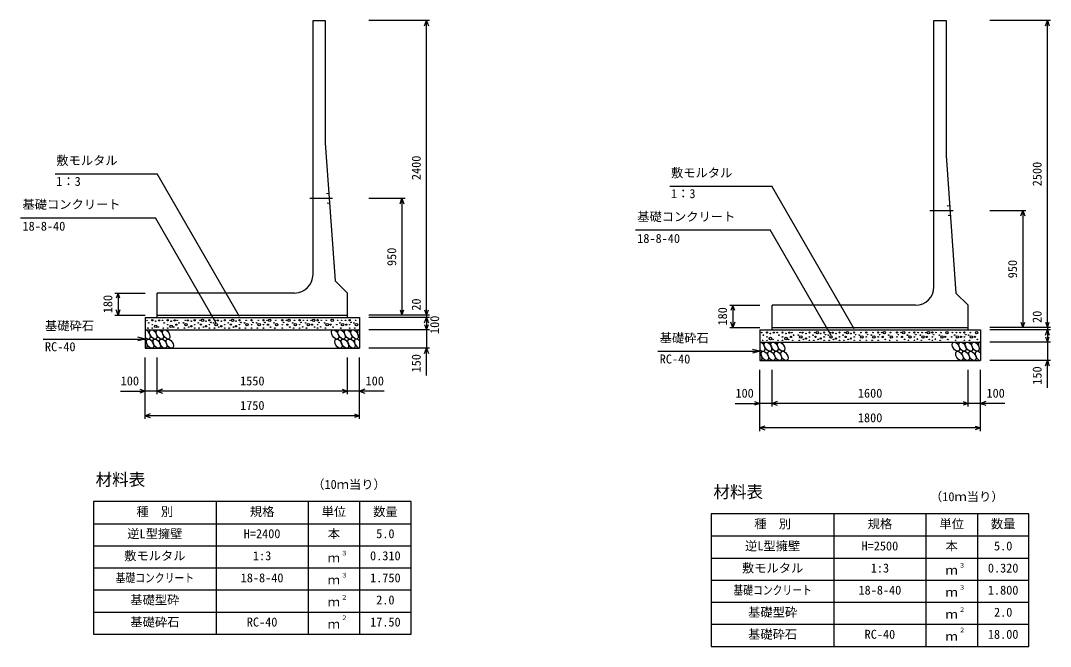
# Model space of a CAD drawing. Units: millimetres, scale not verified. Extents: x -67200 to 67200, y -23760 to 23760.
# Drawn here: x 46823 to 55220, y 870 to 5970 of the extents above; entities that cross this region are included whole.
import ezdxf
from ezdxf.enums import TextEntityAlignment as Align

# ---------------------------------------------------------------- set-up
doc = ezdxf.new("R2010")
doc.units = ezdxf.units.MM
doc.header["$LTSCALE"] = 80
doc.linetypes.add('CHAIN1', pattern=[8, 5, -1, 1, -1])
doc.linetypes.add('DOTTED', pattern=[1.75, 0.25, -1.5])
for name, color, linetype, lineweight in [('0-0_CENTER', 7, 'CHAIN1', 25), ('0-1_DIM', 7, 'Continuous', 25), ('0-3_HATCH', 6, 'Continuous', 25), ('0-4_HYO', 3, 'Continuous', 25), ('0-5_HYO2', 4, 'Continuous', 25), ('0-6_OUTLINE', 1, 'Continuous', 25), ('0-7_OUTLINE2', 4, 'DOTTED', 25), ('0-8_TXT', 7, 'Continuous', 25)]:
    doc.layers.add(name, color=color, linetype=linetype, lineweight=lineweight)
doc.styles.add('ＭＳ ゴシック', font='')
doc.styles.get('ＭＳ ゴシック').set_extended_font_data('MS Gothic')

msp = doc.modelspace()

# ---------------------------------------------------------------- linework, layer by layer
at = {"layer": '0-0_CENTER'}
for p, q in [((49365.12, 4520.44), (49180.67, 4520.44)), ((54427.65, 4420.44), (54236.66, 4420.44))]:
    msp.add_line(p, q, dxfattribs=at)
at = {"layer": '0-1_DIM'}
for p, q in [((50157.5, 5970.44), (49662.5, 5970.44)), ((50132.5, 3570.44), (50132.5, 5970.44)), ((55220.5, 5970.44), (54725.5, 5970.44)), ((55195.5, 3470.44), (55195.5, 5970.44)), ((47104.4, 4721.85), (47936.82, 4721.85)), ((48608.09, 3559.17), (47936.82, 4721.85)), ((52117.4, 4621.85), (52949.82, 4621.85)), ((53621.09, 3459.17), (52949.82, 4621.85)), ((49957.5, 4520.44), (49662.5, 4520.44)), ((49932.5, 4520.44), (49932.5, 3570.44)), ((55020.5, 4420.44), (54725.5, 4420.44)), ((54995.5, 4420.44), (54995.5, 3470.44)), ((46822.79, 4364.34), (47922.34, 4364.34)), ((48418.6, 3504.78), (47922.34, 4364.34)), ((51835.79, 4264.34), (52935.34, 4264.34)), ((53431.6, 3404.78), (52935.34, 4264.34)), ((47592.5, 3750.44), (47837.5, 3750.44)), ((47617.5, 3750.44), (47617.5, 3570.44)), ((52605.5, 3650.44), (52850.5, 3650.44)), ((52630.5, 3650.44), (52630.5, 3470.44)), ((47592.5, 3570.44), (47837.5, 3570.44)), ((50157.5, 3570.44), (49662.5, 3570.44)), ((50157.5, 3550.44), (49662.5, 3550.44)), ((50132.5, 3570.44), (50132.5, 3550.44)), ((50132.5, 3550.44), (50132.5, 3450.44)), ((50157.5, 3450.44), (49662.5, 3450.44)), ((50132.5, 3450.44), (50132.5, 3300.44)), ((52605.5, 3470.44), (52850.5, 3470.44)), ((55220.5, 3470.44), (54725.5, 3470.44)), ((55220.5, 3450.44), (54725.5, 3450.44)), ((55195.5, 3470.44), (55195.5, 3450.44)), ((55195.5, 3450.44), (55195.5, 3350.44)), ((47837.5, 3375.44), (47779.54, 3390.97)), ((50157.5, 3300.44), (49662.5, 3300.44)), ((50132.5, 3077.2), (50132.5, 3300.44)), ((52850.5, 3275.44), (52792.54, 3290.97)), ((55220.5, 3350.44), (54725.5, 3350.44)), ((55195.5, 3350.44), (55195.5, 3200.44)), ((47837.5, 2725.44), (47837.5, 3225.44)), ((47937.5, 2925.44), (47937.5, 3225.44)), ((49487.5, 2925.44), (49487.5, 3225.44)), ((49487.5, 2925.44), (49487.5, 3225.44)), ((49587.5, 2725.44), (49587.5, 3225.44)), ((55220.5, 3200.44), (54725.5, 3200.44)), ((55195.5, 2977.2), (55195.5, 3200.44)), ((52850.5, 2625.44), (52850.5, 3125.44)), ((52950.5, 2825.44), (52950.5, 3125.44)), ((54550.5, 2825.44), (54550.5, 3125.44)), ((54550.5, 2825.44), (54550.5, 3125.44)), ((54650.5, 2625.44), (54650.5, 3125.44)), ((47637.96, 2950.44), (47837.5, 2950.44)), ((47937.5, 2950.44), (47837.5, 2950.44)), ((49487.5, 2950.44), (47937.5, 2950.44)), ((49587.5, 2950.44), (49487.5, 2950.44)), ((49787.04, 2950.44), (49587.5, 2950.44)), ((52650.96, 2850.44), (52850.5, 2850.44)), ((52950.5, 2850.44), (52850.5, 2850.44)), ((54550.5, 2850.44), (52950.5, 2850.44)), ((54650.5, 2850.44), (54550.5, 2850.44)), ((54850.04, 2850.44), (54650.5, 2850.44)), ((49587.5, 2750.44), (47837.5, 2750.44)), ((54650.5, 2650.44), (52850.5, 2650.44))]:
    msp.add_line(p, q, dxfattribs=at)
for points in [[(50117.11, 5928.15), (50132.5, 5970.44), (50147.89, 5928.15)], [(55180.11, 5928.15), (55195.5, 5970.44), (55210.89, 5928.15)], [(49917.11, 4478.15), (49932.5, 4520.44), (49947.89, 4478.15)], [(54980.11, 4378.15), (54995.5, 4420.44), (55010.89, 4378.15)], [(47632.89, 3708.15), (47617.5, 3750.44), (47602.11, 3708.15)], [(47632.89, 3612.73), (47617.5, 3570.44), (47602.11, 3612.73)], [(49917.11, 3612.73), (49932.5, 3570.44), (49947.89, 3612.73)], [(50117.11, 3612.73), (50132.5, 3570.44), (50147.89, 3612.73)], [(52645.89, 3608.15), (52630.5, 3650.44), (52615.11, 3608.15)], [(50117.11, 3508.15), (50132.5, 3550.44), (50147.89, 3508.15)], [(50117.11, 3492.73), (50132.5, 3450.44), (50147.89, 3492.73)], [(52645.89, 3512.73), (52630.5, 3470.44), (52615.11, 3512.73)], [(54980.11, 3512.73), (54995.5, 3470.44), (55010.89, 3512.73)], [(55180.11, 3512.73), (55195.5, 3470.44), (55210.89, 3512.73)], [(55180.11, 3408.15), (55195.5, 3450.44), (55210.89, 3408.15)], [(47007.18, 3375.44), (47837.5, 3375.44), (47779.54, 3359.91)], [(55180.11, 3392.73), (55195.5, 3350.44), (55210.89, 3392.73)], [(50117.11, 3258.15), (50132.5, 3300.44), (50147.89, 3258.15)], [(52020.18, 3275.44), (52850.5, 3275.44), (52792.54, 3259.91)], [(55180.11, 3158.15), (55195.5, 3200.44), (55210.89, 3158.15)], [(47795.21, 2965.83), (47837.5, 2950.44), (47795.21, 2935.05)], [(47979.79, 2965.83), (47937.5, 2950.44), (47979.79, 2935.05)], [(49445.21, 2965.83), (49487.5, 2950.44), (49445.21, 2935.05)], [(49629.79, 2965.83), (49587.5, 2950.44), (49629.79, 2935.05)], [(52808.21, 2865.83), (52850.5, 2850.44), (52808.21, 2835.05)], [(52992.79, 2865.83), (52950.5, 2850.44), (52992.79, 2835.05)], [(54508.21, 2865.83), (54550.5, 2850.44), (54508.21, 2835.05)], [(54692.79, 2865.83), (54650.5, 2850.44), (54692.79, 2835.05)], [(47879.79, 2765.83), (47837.5, 2750.44), (47879.79, 2735.05)], [(49545.21, 2765.83), (49587.5, 2750.44), (49545.21, 2735.05)], [(52892.79, 2665.83), (52850.5, 2650.44), (52892.79, 2635.05)], [(54608.21, 2665.83), (54650.5, 2650.44), (54608.21, 2635.05)]]:
    msp.add_lwpolyline(points, dxfattribs=at)
at = {"layer": '0-3_HATCH'}
for centre, radius in [((47853.47, 3527.62), 2.5), ((47896.36, 3528.49), 5), ((47952.44, 3527.62), 5), ((47979.57, 3527.62), 2.5), ((48022.47, 3528.49), 5), ((48078.54, 3527.62), 5), ((48099.57, 3527.62), 2.5), ((48165.43, 3527.62), 2.5), ((48186.46, 3527.62), 5), ((48242.53, 3528.49), 5), ((48285.43, 3527.62), 2.5), ((48306.46, 3527.62), 10), ((48362.53, 3528.49), 5), ((48410.65, 3527.62), 2.5), ((48431.68, 3527.62), 5), ((48487.76, 3528.49), 5), ((48530.65, 3527.62), 2.5), ((48551.68, 3527.62), 10), ((48607.76, 3528.49), 5), ((48662.58, 3527.62), 2.5), ((48706.2, 3528.49), 5), ((48761.01, 3527.62), 2.5), ((48803.19, 3528.49), 5), ((48832.89, 3527.62), 2.5), ((48853.92, 3527.62), 10), ((48903.29, 3527.62), 2.5), ((48956.58, 3528.49), 5), ((48990.55, 3527.62), 2.5), ((49011.58, 3527.62), 10), ((49056.26, 3527.62), 2.5), ((49098.44, 3528.49), 5), ((49128.13, 3527.62), 2.5), ((49161.39, 3527.62), 2.5), ((49192.17, 3527.62), 2.5), ((49213.21, 3527.62), 10), ((49244.97, 3528.49), 5), ((49274.67, 3527.62), 2.5), ((49315.68, 3527.62), 2.5), ((49363.84, 3527.62), 10), ((49407.93, 3527.62), 2.5), ((49441.18, 3527.62), 2.5), ((49471.97, 3527.62), 2.5), ((49506.37, 3528.49), 5), ((49554.85, 3527.62), 2.5), ((47860.48, 3464.59), 2.5), ((47867.49, 3506.61), 2.5), ((47896.36, 3492.6), 2.5), ((47896.36, 3464.59), 2.5), ((47924.4, 3479.47), 10), ((47924.4, 3520.62), 2.5), ((47945.43, 3472.47), 2.5), ((47986.58, 3464.59), 2.5), ((47993.59, 3506.61), 2.5), ((48022.47, 3492.6), 2.5), ((48022.47, 3464.59), 2.5), ((48050.51, 3479.47), 10), ((48050.51, 3520.62), 2.5), ((48071.53, 3472.47), 2.5), ((48092.56, 3492.6), 5), ((48106.58, 3464.59), 2.5), ((48113.59, 3506.61), 2.5), ((48151.41, 3506.61), 2.5), ((48158.42, 3464.59), 2.5), ((48172.44, 3492.6), 10), ((48193.47, 3472.47), 2.5), ((48214.49, 3479.47), 5), ((48214.49, 3520.62), 2.5), ((48242.53, 3492.6), 2.5), ((48242.53, 3464.59), 2.5), ((48271.41, 3506.61), 2.5), ((48278.42, 3464.59), 2.5), ((48292.44, 3492.6), 5), ((48313.47, 3472.47), 2.5), ((48334.49, 3479.47), 5), ((48334.49, 3520.62), 2.5), ((48362.53, 3492.6), 2.5), ((48362.53, 3464.59), 2.5), ((48373.87, 3510.93), 2.5), ((48396.63, 3506.61), 2.5), ((48403.64, 3464.59), 2.5), ((48417.66, 3492.6), 10), ((48438.69, 3472.47), 2.5), ((48459.72, 3479.47), 5), ((48459.72, 3520.62), 2.5), ((48487.76, 3492.6), 2.5), ((48487.76, 3464.59), 2.5), ((48516.63, 3506.61), 2.5), ((48523.64, 3464.59), 2.5), ((48537.66, 3492.6), 5), ((48558.69, 3472.47), 2.5), ((48579.72, 3479.47), 5), ((48579.72, 3520.62), 2.5), ((48607.76, 3492.6), 2.5), ((48607.76, 3464.59), 2.5), ((48619.1, 3510.93), 2.5), ((48648.56, 3506.61), 2.5), ((48655.57, 3464.59), 2.5), ((48669.59, 3492.6), 10), ((48706.2, 3492.6), 2.5), ((48706.2, 3464.59), 2.5), ((48717.54, 3510.93), 2.5), ((48747, 3506.61), 2.5), ((48754.01, 3464.59), 2.5), ((48768.03, 3492.6), 10), ((48803.19, 3492.6), 2.5), ((48803.19, 3464.59), 2.5), ((48814.53, 3510.93), 2.5), ((48839.9, 3492.6), 5), ((48860.93, 3472.47), 2.5), ((48889.27, 3506.61), 2.5), ((48896.28, 3464.59), 2.5), ((48910.3, 3492.6), 10), ((48956.58, 3492.6), 2.5), ((48956.58, 3464.59), 2.5), ((48967.92, 3510.93), 2.5), ((48997.56, 3492.6), 5), ((49018.59, 3472.47), 2.5), ((49042.24, 3506.61), 2.5), ((49049.25, 3464.59), 2.5), ((49063.27, 3492.6), 10), ((49098.44, 3492.6), 2.5), ((49098.44, 3464.59), 2.5), ((49109.78, 3510.93), 2.5), ((49123.09, 3474.25), 2.5), ((49147.37, 3506.61), 2.5), ((49154.38, 3464.59), 2.5), ((49168.4, 3492.6), 10), ((49199.19, 3492.6), 5), ((49220.21, 3472.47), 2.5), ((49244.97, 3492.6), 2.5), ((49244.97, 3464.59), 2.5), ((49256.31, 3510.93), 2.5), ((49269.63, 3474.25), 2.5), ((49301.66, 3506.61), 2.5), ((49308.67, 3464.59), 2.5), ((49322.69, 3492.6), 10), ((49349.82, 3492.6), 5), ((49370.85, 3472.47), 2.5), ((49401.49, 3492.6), 2.5), ((49427.16, 3506.61), 2.5), ((49434.17, 3464.59), 2.5), ((49448.19, 3492.6), 10), ((49478.98, 3492.6), 5), ((49506.37, 3492.6), 2.5), ((49506.37, 3464.59), 2.5), ((49517.71, 3510.93), 2.5), ((49540.83, 3506.61), 2.5), ((49547.84, 3464.59), 2.5), ((49561.86, 3492.6), 10), ((52866.47, 3427.62), 2.5), ((52873.48, 3364.59), 2.5), ((52880.49, 3406.61), 2.5), ((52909.36, 3428.49), 5), ((52909.36, 3392.6), 2.5), ((52909.36, 3364.59), 2.5), ((52937.4, 3379.47), 10), ((52937.4, 3420.62), 2.5), ((52958.43, 3372.47), 2.5), ((52965.44, 3427.62), 5), ((52992.57, 3427.62), 2.5), ((52999.58, 3364.59), 2.5), ((53006.59, 3406.61), 2.5), ((53035.47, 3428.49), 5), ((53035.47, 3392.6), 2.5), ((53035.47, 3364.59), 2.5), ((53063.51, 3379.47), 10), ((53063.51, 3420.62), 2.5), ((53084.53, 3372.47), 2.5), ((53091.54, 3427.62), 5), ((53105.56, 3392.6), 5), ((53112.57, 3427.62), 2.5), ((53119.58, 3364.59), 2.5), ((53126.59, 3406.61), 2.5), ((53164.41, 3406.61), 2.5), ((53171.42, 3364.59), 2.5), ((53185.44, 3392.6), 10), ((53178.43, 3427.62), 2.5), ((53199.46, 3427.62), 5), ((53206.47, 3372.47), 2.5), ((53227.49, 3379.47), 5), ((53227.49, 3420.62), 2.5), ((53255.53, 3428.49), 5), ((53255.53, 3392.6), 2.5), ((53255.53, 3364.59), 2.5), ((53284.41, 3406.61), 2.5), ((53291.42, 3364.59), 2.5), ((53298.43, 3427.62), 2.5), ((53305.44, 3392.6), 5), ((53319.46, 3427.62), 10), ((53326.47, 3372.47), 2.5), ((53347.49, 3379.47), 5), ((53347.49, 3420.62), 2.5), ((53375.53, 3428.49), 5), ((53375.53, 3392.6), 2.5), ((53375.53, 3364.59), 2.5), ((53386.87, 3410.93), 2.5), ((53409.63, 3406.61), 2.5), ((53416.64, 3364.59), 2.5), ((53430.66, 3392.6), 10), ((53423.65, 3427.62), 2.5), ((53444.68, 3427.62), 5), ((53451.69, 3372.47), 2.5), ((53472.72, 3379.47), 5), ((53472.72, 3420.62), 2.5), ((53500.76, 3428.49), 5), ((53500.76, 3392.6), 2.5), ((53500.76, 3364.59), 2.5), ((53529.63, 3406.61), 2.5), ((53536.64, 3364.59), 2.5), ((53543.65, 3427.62), 2.5), ((53550.66, 3392.6), 5), ((53564.68, 3427.62), 10), ((53571.69, 3372.47), 2.5), ((53592.72, 3379.47), 5), ((53592.72, 3420.62), 2.5), ((53620.76, 3428.49), 5), ((53620.76, 3392.6), 2.5), ((53620.76, 3364.59), 2.5), ((53632.1, 3410.93), 2.5), ((53661.56, 3406.61), 2.5), ((53668.57, 3364.59), 2.5), ((53682.59, 3392.6), 10), ((53675.58, 3427.62), 2.5), ((53719.2, 3428.49), 5), ((53719.2, 3392.6), 2.5), ((53719.2, 3364.59), 2.5), ((53730.54, 3410.93), 2.5), ((53760, 3406.61), 2.5), ((53767.01, 3364.59), 2.5), ((53781.03, 3392.6), 10), ((53774.01, 3427.62), 2.5), ((53816.19, 3428.49), 5), ((53816.19, 3392.6), 2.5), ((53816.19, 3364.59), 2.5), ((53827.53, 3410.93), 2.5), ((53845.89, 3427.62), 2.5), ((53852.9, 3392.6), 5), ((53866.92, 3427.62), 10), ((53873.93, 3372.47), 2.5), ((53902.27, 3406.61), 2.5), ((53909.28, 3364.59), 2.5), ((53923.3, 3392.6), 10), ((53916.29, 3427.62), 2.5), ((53969.58, 3428.49), 5), ((53969.58, 3392.6), 2.5), ((53969.58, 3364.59), 2.5), ((53980.92, 3410.93), 2.5), ((54003.55, 3427.62), 2.5), ((54010.56, 3392.6), 5), ((54024.58, 3427.62), 10), ((54031.59, 3372.47), 2.5), ((54055.24, 3406.61), 2.5), ((54062.25, 3364.59), 2.5), ((54076.27, 3392.6), 10), ((54069.26, 3427.62), 2.5), ((54111.44, 3428.49), 5), ((54111.44, 3392.6), 2.5), ((54111.44, 3364.59), 2.5), ((54122.78, 3410.93), 2.5), ((54136.09, 3374.25), 2.5), ((54141.13, 3427.62), 2.5), ((54160.37, 3406.61), 2.5), ((54167.38, 3364.59), 2.5), ((54181.4, 3392.6), 10), ((54174.39, 3427.62), 2.5), ((54205.17, 3427.62), 2.5), ((54212.19, 3392.6), 5), ((54226.21, 3427.62), 10), ((54233.21, 3372.47), 2.5), ((54257.97, 3428.49), 5), ((54257.97, 3392.6), 2.5), ((54257.97, 3364.59), 2.5), ((54269.31, 3410.93), 2.5), ((54282.63, 3374.25), 2.5), ((54287.67, 3427.62), 2.5), ((54314.66, 3406.61), 2.5), ((54321.67, 3364.59), 2.5), ((54335.69, 3392.6), 10), ((54328.68, 3427.62), 2.5), ((54362.82, 3392.6), 5), ((54376.84, 3427.62), 10), ((54383.85, 3372.47), 2.5), ((54414.49, 3392.6), 2.5), ((54420.93, 3427.62), 2.5), ((54440.16, 3406.61), 2.5), ((54447.17, 3364.59), 2.5), ((54461.19, 3392.6), 10), ((54454.18, 3427.62), 2.5), ((54484.97, 3427.62), 2.5), ((54491.98, 3392.6), 5), ((54519.37, 3428.49), 5), ((54519.37, 3392.6), 2.5), ((54519.37, 3364.59), 2.5), ((54530.71, 3410.93), 2.5), ((54553.83, 3406.61), 2.5), ((54560.84, 3364.59), 2.5), ((54574.86, 3392.6), 10), ((54567.85, 3427.62), 2.5), ((54604.47, 3392.6), 5), ((54618.49, 3427.62), 10), ((54625.49, 3372.47), 2.5)]:
    msp.add_circle(centre, radius, dxfattribs=at)
for centre, start_param, end_param in [((47851.36, 3412.93), 1.8420047, 5.9474138), ((49599.86, 3412.93), 5.8918262, 8.1807776), ((47826.04, 3337.94), 2.7173119, 5.0721066), ((49574.54, 3337.94), 5.0173796, 9.0552242), ((52864.36, 3312.93), 1.8420047, 5.9474138), ((54637.54, 3237.94), 5.0173796, 9.0552242), ((54662.86, 3312.93), 5.8918262, 8.1807776), ((52839.04, 3237.94), 2.7173119, 5.0721066)]:
    msp.add_ellipse(centre, major_axis=(-21.81, 35.31), ratio=0.5792, start_param=start_param, end_param=end_param, dxfattribs=at)
for centre in [(47904.57, 3412.93), (47957.78, 3412.93), (48010.99, 3412.93), (49387.03, 3412.93), (49440.24, 3412.93), (49493.45, 3412.93), (49546.66, 3412.93), (47879.25, 3337.94), (47932.46, 3337.94), (47985.66, 3337.94), (48038.87, 3337.94), (49414.92, 3337.94), (49468.13, 3337.94), (49521.34, 3337.94), (52892.25, 3237.94), (52917.57, 3312.93), (52945.46, 3237.94), (52970.78, 3312.93), (52998.66, 3237.94), (53023.99, 3312.93), (53051.87, 3237.94), (54450.03, 3312.93), (54477.92, 3237.94), (54503.24, 3312.93), (54531.13, 3237.94), (54556.45, 3312.93), (54584.34, 3237.94), (54609.66, 3312.93)]:
    msp.add_ellipse(centre, major_axis=(-21.81, 35.31), ratio=0.5792, dxfattribs=at)
at = {"layer": '0-4_HYO'}
for p, q in [((48417.5, 2050.44), (48417.5, 970.44)), ((49167.5, 2050.44), (49167.5, 970.44)), ((49587.5, 2050.44), (49587.5, 970.44)), ((53455.5, 1950.44), (53455.5, 870.44)), ((54205.5, 1950.44), (54205.5, 870.44)), ((54625.5, 1950.44), (54625.5, 870.44)), ((47417.5, 1870.44), (50007.5, 1870.44)), ((52455.5, 1770.44), (55045.5, 1770.44))]:
    msp.add_line(p, q, dxfattribs=at)
for points in [[(47417.5, 970.44), (50007.5, 970.44), (50007.5, 2050.44), (47417.5, 2050.44)], [(52455.5, 870.44), (55045.5, 870.44), (55045.5, 1950.44), (52455.5, 1950.44)]]:
    msp.add_lwpolyline(points, close=True, dxfattribs=at)
at = {"layer": '0-5_HYO2'}
for p, q in [((47417.5, 1690.44), (50007.5, 1690.44)), ((52455.5, 1590.44), (55045.5, 1590.44)), ((47417.5, 1510.44), (50007.5, 1510.44)), ((52455.5, 1410.44), (55045.5, 1410.44)), ((47417.5, 1330.44), (50007.5, 1330.44)), ((52455.5, 1230.44), (55045.5, 1230.44)), ((47417.5, 1150.44), (50007.5, 1150.44)), ((52455.5, 1050.44), (55045.5, 1050.44))]:
    msp.add_line(p, q, dxfattribs=at)
at = {"layer": '0-6_OUTLINE'}
for p, q in [((49207.5, 5970.44), (49307.5, 5970.44)), ((49207.5, 3900.44), (49207.5, 5970.44)), ((49307.5, 5970.44), (49307.5, 4970.44)), ((54270.5, 5970.44), (54370.5, 5970.44)), ((54270.5, 3800.44), (54270.5, 5970.44)), ((54370.5, 5970.44), (54370.5, 4870.44)), ((49307.5, 4970.44), (49387.5, 3850.44)), ((49387.5, 3850.44), (49487.5, 3750.44)), ((47937.5, 3550.44), (47937.5, 3750.44)), ((49057.5, 3750.44), (47937.5, 3750.44)), ((49487.5, 3550.44), (49487.5, 3750.44)), ((52950.5, 3450.44), (52950.5, 3650.44)), ((54120.5, 3650.44), (52950.5, 3650.44)), ((54550.5, 3450.44), (54550.5, 3650.44)), ((47837.5, 3550.44), (47837.5, 3300.44)), ((47937.5, 3570.44), (49487.5, 3570.44)), ((47837.5, 3450.44), (49587.5, 3450.44)), ((52850.5, 3450.44), (52850.5, 3200.44)), ((52950.5, 3470.44), (54550.5, 3470.44)), ((47837.5, 3300.44), (49587.5, 3300.44)), ((52850.5, 3350.44), (54650.5, 3350.44)), ((52850.5, 3200.44), (54650.5, 3200.44))]:
    msp.add_line(p, q, dxfattribs=at)
for points in [[(54370.5, 4870.44), (54450.5, 3750.44), (54550.5, 3650.44)], [(47837.5, 3550.44), (49587.5, 3550.44), (49587.5, 3300.44)], [(52850.5, 3450.44), (54650.5, 3450.44), (54650.5, 3200.44)]]:
    msp.add_lwpolyline(points, dxfattribs=at)
for centre in [(49057.5, 3900.44), (54120.5, 3800.44)]:
    msp.add_arc(centre, 150, 270, 0, dxfattribs=at)
at = {"layer": '0-7_OUTLINE2'}
for p, q in [((49336.79, 4560.44), (49207.5, 4551.21)), ((49342.5, 4480.44), (49207.5, 4489.7)), ((54399.79, 4460.44), (54270.5, 4451.21)), ((54405.5, 4380.44), (54270.5, 4389.7))]:
    msp.add_line(p, q, dxfattribs=at)

# ---------------------------------------------------------------- texts
at = {"layer": '0-1_DIM', "style": 'ＭＳ ゴシック'}
for s, p in [('敷モルタル', (47113.76, 4771.85)), ('敷モルタル', (52126.76, 4671.85)), ('1：3', (47113.76, 4601.73)), ('1：3', (52126.76, 4501.73)), ('基礎コンクリート', (46838.17, 4414.34)), ('基礎コンクリート', (51851.17, 4314.34)), ('18-8-40', (46838.17, 4236.71)), ('18-8-40', (51851.17, 4136.71)), ('基礎砕石', (47021.51, 3425.44)), ('基礎砕石', (52034.51, 3325.44)), ('RC-40', (47021.51, 3254.06)), ('RC-40', (52034.51, 3154.06)), ('100', (47638.86, 2975.44)), ('1550', (48612.5, 2975.44)), ('100', (49636.14, 2975.44)), ('100', (52651.86, 2875.44)), ('1600', (53650.5, 2875.44)), ('100', (54699.14, 2875.44)), ('1750', (48612.5, 2775.44)), ('1800', (53650.5, 2675.44))]:
    msp.add_text(s, height=73.31, dxfattribs=at).set_placement(p, align=Align.BOTTOM_LEFT)
for s, p in [('2400', (50107.5, 4670.44)), ('2500', (55170.5, 4620.44)), ('950', (49907.5, 3970.44)), ('950', (54970.5, 3870.44)), ('180', (47592.5, 3585.44)), ('20', (50107.5, 3606.4)), ('180', (52605.5, 3485.44)), ('100', (50257.5, 3416.42)), ('20', (55170.5, 3506.4)), ('150', (50107.5, 3103.12)), ('150', (55170.5, 3003.12))]:
    msp.add_text(s, height=73.31, rotation=90, dxfattribs=at).set_placement(p, align=Align.BOTTOM_LEFT)
at = {"layer": '0-8_TXT', "style": 'ＭＳ ゴシック'}
for s, height, p in [('材料表', 98.97, (47434.17, 2150.44)), ('（10ｍ当り）', 73.31, (49200.83, 2132.11)), ('材料表', 98.97, (52472.17, 2050.44)), ('（10ｍ当り）', 73.31, (54238.83, 2032.11)), ('規格', 73.31, (48692.5, 1910.44)), ('単位', 73.31, (49277.5, 1910.44)), ('数量', 73.31, (49697.5, 1910.44)), ('種\u3000別', 73.31, (47767.5, 1910.44)), ('種\u3000別', 73.31, (52805.5, 1810.44)), ('規格', 73.31, (53730.5, 1810.44)), ('単位', 73.31, (54315.5, 1810.44)), ('数量', 73.31, (54735.5, 1810.44)), ('逆L型擁壁', 73.31, (47692.5, 1730.44)), ('H=2400', 73.31, (48642.5, 1730.44)), ('本', 73.31, (49327.5, 1730.44)), ('5.0', 73.31, (49722.5, 1730.44)), ('逆L型擁壁', 73.31, (52730.5, 1630.44)), ('H=2500', 73.31, (53680.5, 1630.44)), ('本', 73.31, (54365.5, 1630.44)), ('5.0', 73.31, (54760.5, 1630.44)), ('敷モルタル', 73.31, (47667.5, 1550.44)), ('1:3', 73.31, (48717.5, 1550.44)), ('ｍ', 73.31, (49327.5, 1533.77)), ('３', 36.66, (49436.74, 1601.06)), ('0.310', 73.31, (49672.5, 1550.44)), ('敷モルタル', 73.31, (52705.5, 1450.44)), ('1:3', 73.31, (53755.5, 1450.44)), ('３', 36.66, (54474.74, 1501.06)), ('0.320', 73.31, (54710.5, 1450.44)), ('18-8-40', 73.31, (48617.5, 1370.44)), ('ｍ', 73.31, (49327.5, 1353.77)), ('３', 36.66, (49436.74, 1421.06)), ('1.750', 73.31, (49672.5, 1370.44)), ('ｍ', 73.31, (54365.5, 1433.77)), ('18-8-40', 73.31, (53655.5, 1270.44)), ('３', 36.66, (54474.74, 1321.06)), ('1.800', 73.31, (54710.5, 1270.44)), ('基礎型砕', 73.31, (47717.5, 1190.44)), ('２', 36.66, (49436.74, 1241.06)), ('2.0', 73.31, (49722.5, 1190.44)), ('ｍ', 73.31, (54365.5, 1253.77)), ('ｍ', 73.31, (49327.5, 1173.77)), ('基礎型砕', 73.31, (52755.5, 1090.44)), ('２', 36.66, (54474.74, 1141.06)), ('2.0', 73.31, (54760.5, 1090.44)), ('基礎砕石', 73.31, (47717.5, 1010.44)), ('RC-40', 73.31, (48667.5, 1010.44)), ('２', 36.66, (49436.74, 1074.39)), ('17.50', 73.31, (49672.5, 1010.44)), ('ｍ', 73.31, (54365.5, 1073.77)), ('ｍ', 73.31, (49327.5, 993.77)), ('基礎砕石', 73.31, (52755.5, 910.44)), ('２', 36.66, (54474.74, 974.39)), ('RC-40', 73.31, (53705.5, 910.44)), ('ｍ', 73.31, (54365.5, 893.77)), ('18.00', 73.31, (54710.5, 910.44))]:
    msp.add_text(s, height=height, dxfattribs=at).set_placement(p, align=Align.BOTTOM_LEFT)
at = {"layer": '0-8_TXT', "style": 'ＭＳ ゴシック', "width": 0.8}
for p in [(47597.5, 1370.44), (52635.5, 1270.44)]:
    msp.add_text('基礎コンクリート', height=73.31, dxfattribs=at).set_placement(p, align=Align.BOTTOM_LEFT)

doc.saveas('drawing.dxf')
